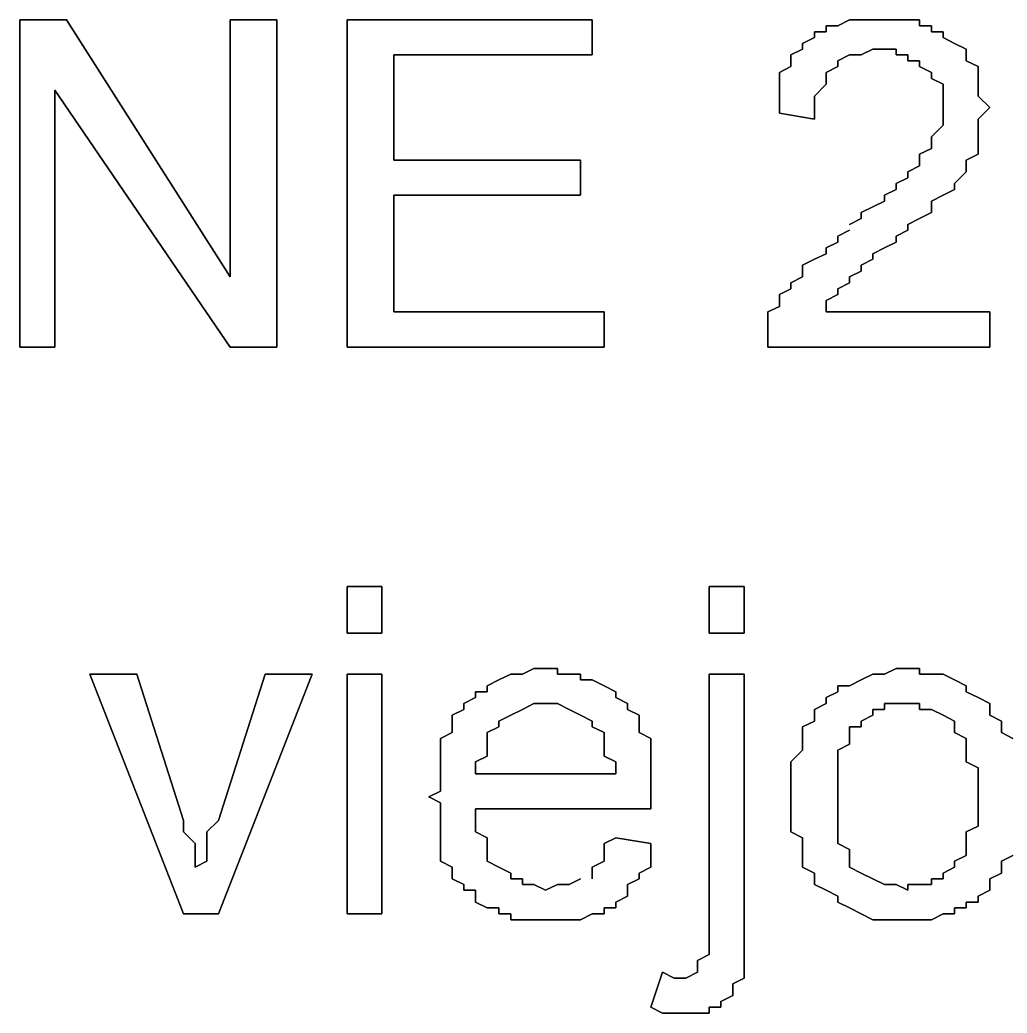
# Model space of a CAD drawing. Header units: metres. Extents: x 2.9 to 42.8, y 1.7 to 28.7.
# Drawn here: x 39.6346 to 39.9326, y 24.1441 to 24.444 of the extents above; entities that cross this region are included whole.
import ezdxf

# ---------------------------------------------------------------- set-up
doc = ezdxf.new("R2010")
doc.units = ezdxf.units.M
doc.layers.add('GRIS', color=8, linetype='Continuous')

msp = doc.modelspace()

# ---------------------------------------------------------------- linework, layer by layer
at = {"layer": 'GRIS', "lineweight": -3}
for points in [[(39.6487, 24.444), (39.6346, 24.444), (39.6487, 24.444)], [(39.6346, 24.444), (39.6346, 24.3452), (39.6346, 24.444)], [(39.6981, 24.3664), (39.6487, 24.444), (39.6981, 24.3664)], [(39.7122, 24.444), (39.6981, 24.444), (39.7122, 24.444)], [(39.6981, 24.444), (39.6981, 24.3664), (39.6981, 24.444)], [(39.7122, 24.3452), (39.7122, 24.444), (39.7122, 24.3452)], [(39.8074, 24.444), (39.7334, 24.444), (39.8074, 24.444)], [(39.7334, 24.444), (39.7334, 24.3452), (39.7334, 24.444)], [(39.8074, 24.4334), (39.8074, 24.444), (39.8074, 24.4334)], [(39.8815, 24.4422), (39.878, 24.4422), (39.8815, 24.4422)], [(39.878, 24.4422), (39.878, 24.4404), (39.878, 24.4422)], [(39.8851, 24.444), (39.8815, 24.4422), (39.8851, 24.444)], [(39.8886, 24.444), (39.8851, 24.444), (39.8886, 24.444)], [(39.8921, 24.444), (39.8886, 24.444), (39.8921, 24.444)], [(39.8956, 24.444), (39.8921, 24.444), (39.8956, 24.444)], [(39.8992, 24.444), (39.8956, 24.444), (39.8992, 24.444)], [(39.9027, 24.444), (39.8992, 24.444), (39.9027, 24.444)], [(39.9062, 24.444), (39.9027, 24.444), (39.9062, 24.444)], [(39.9062, 24.4422), (39.9062, 24.444), (39.9062, 24.4422)], [(39.9098, 24.4422), (39.9062, 24.4422), (39.9098, 24.4422)], [(39.9098, 24.4404), (39.9098, 24.4422), (39.9098, 24.4404)], [(39.878, 24.4404), (39.8745, 24.4404), (39.878, 24.4404)], [(39.8745, 24.4404), (39.8745, 24.4387), (39.8745, 24.4404)], [(39.9133, 24.4404), (39.9098, 24.4404), (39.9133, 24.4404)], [(39.9133, 24.4387), (39.9133, 24.4404), (39.9133, 24.4387)], [(39.8745, 24.4387), (39.8709, 24.4369), (39.8745, 24.4387)], [(39.8709, 24.4369), (39.8709, 24.4352), (39.8709, 24.4369)], [(39.9168, 24.4369), (39.9133, 24.4387), (39.9168, 24.4369)], [(39.9203, 24.4352), (39.9168, 24.4369), (39.9203, 24.4352)], [(39.7475, 24.4016), (39.7475, 24.4334), (39.7475, 24.4016)], [(39.7475, 24.4334), (39.8074, 24.4334), (39.7475, 24.4334)], [(39.8709, 24.4352), (39.8674, 24.4334), (39.8709, 24.4352)], [(39.8674, 24.4334), (39.8674, 24.4316), (39.8674, 24.4334)], [(39.8815, 24.4316), (39.8851, 24.4334), (39.8815, 24.4316)], [(39.8851, 24.4334), (39.8886, 24.4334), (39.8851, 24.4334)], [(39.8886, 24.4334), (39.8921, 24.4352), (39.8886, 24.4334)], [(39.8921, 24.4352), (39.8956, 24.4352), (39.8921, 24.4352)], [(39.8956, 24.4352), (39.8992, 24.4352), (39.8956, 24.4352)], [(39.8992, 24.4352), (39.8992, 24.4334), (39.8992, 24.4352)], [(39.8992, 24.4334), (39.9027, 24.4334), (39.8992, 24.4334)], [(39.9027, 24.4334), (39.9027, 24.4316), (39.9027, 24.4334)], [(39.9203, 24.4334), (39.9203, 24.4352), (39.9203, 24.4334)], [(39.9203, 24.4316), (39.9203, 24.4334), (39.9203, 24.4316)], [(39.8674, 24.4299), (39.8639, 24.4281), (39.8674, 24.4299)], [(39.8674, 24.4316), (39.8674, 24.4299), (39.8674, 24.4316)], [(39.878, 24.4281), (39.8815, 24.4299), (39.878, 24.4281)], [(39.8815, 24.4299), (39.8815, 24.4316), (39.8815, 24.4299)], [(39.9027, 24.4316), (39.9062, 24.4316), (39.9027, 24.4316)], [(39.9062, 24.4316), (39.9062, 24.4299), (39.9062, 24.4316)], [(39.9062, 24.4299), (39.9098, 24.4281), (39.9062, 24.4299)], [(39.9239, 24.4299), (39.9203, 24.4316), (39.9239, 24.4299)], [(39.9239, 24.4281), (39.9239, 24.4299), (39.9239, 24.4281)], [(39.8639, 24.4281), (39.8639, 24.4263), (39.8639, 24.4281)], [(39.878, 24.4263), (39.878, 24.4281), (39.878, 24.4263)], [(39.9098, 24.4281), (39.9098, 24.4263), (39.9098, 24.4281)], [(39.9239, 24.4246), (39.9239, 24.4281), (39.9239, 24.4246)], [(39.8639, 24.4263), (39.8639, 24.4228), (39.8639, 24.4263)], [(39.8745, 24.421), (39.878, 24.4246), (39.8745, 24.421)], [(39.878, 24.4246), (39.878, 24.4263), (39.878, 24.4246)], [(39.9098, 24.4263), (39.9133, 24.4246), (39.9098, 24.4263)], [(39.9133, 24.4246), (39.9133, 24.4228), (39.9133, 24.4246)], [(39.9239, 24.4228), (39.9239, 24.4246), (39.9239, 24.4228)], [(39.6452, 24.3452), (39.6452, 24.4228), (39.6452, 24.3452)], [(39.6452, 24.4228), (39.6981, 24.3452), (39.6452, 24.4228)], [(39.8639, 24.4228), (39.8639, 24.421), (39.8639, 24.4228)], [(39.8639, 24.421), (39.8639, 24.4193), (39.8639, 24.421)], [(39.8745, 24.4193), (39.8745, 24.421), (39.8745, 24.4193)], [(39.9133, 24.4228), (39.9133, 24.4193), (39.9133, 24.4228)], [(39.9239, 24.421), (39.9239, 24.4228), (39.9239, 24.421)], [(39.9274, 24.4175), (39.9239, 24.421), (39.9274, 24.4175)], [(39.8639, 24.4193), (39.8639, 24.4158), (39.8639, 24.4193)], [(39.8745, 24.4175), (39.8745, 24.4193), (39.8745, 24.4175)], [(39.9133, 24.4193), (39.9133, 24.4175), (39.9133, 24.4193)], [(39.8639, 24.4158), (39.8745, 24.414), (39.8639, 24.4158)], [(39.8745, 24.414), (39.8745, 24.4175), (39.8745, 24.414)], [(39.9133, 24.4175), (39.9133, 24.4158), (39.9133, 24.4175)], [(39.9133, 24.4158), (39.9133, 24.414), (39.9133, 24.4158)], [(39.9239, 24.414), (39.9274, 24.4175), (39.9239, 24.414)], [(39.9133, 24.4122), (39.9098, 24.4087), (39.9133, 24.4122)], [(39.9133, 24.414), (39.9133, 24.4122), (39.9133, 24.414)], [(39.9239, 24.4122), (39.9239, 24.414), (39.9239, 24.4122)], [(39.9239, 24.4105), (39.9239, 24.4122), (39.9239, 24.4105)], [(39.9239, 24.4069), (39.9239, 24.4105), (39.9239, 24.4069)], [(39.9098, 24.4087), (39.9098, 24.4069), (39.9098, 24.4087)], [(39.9098, 24.4069), (39.9098, 24.4052), (39.9098, 24.4069)], [(39.9239, 24.4052), (39.9239, 24.4069), (39.9239, 24.4052)], [(39.9098, 24.4052), (39.9062, 24.4034), (39.9098, 24.4052)], [(39.9062, 24.4034), (39.9062, 24.4016), (39.9062, 24.4034)], [(39.9203, 24.4016), (39.9239, 24.4034), (39.9203, 24.4016)], [(39.9239, 24.4034), (39.9239, 24.4052), (39.9239, 24.4034)], [(39.8039, 24.4016), (39.7475, 24.4016), (39.8039, 24.4016)], [(39.8039, 24.3911), (39.8039, 24.4016), (39.8039, 24.3911)], [(39.9062, 24.3999), (39.9027, 24.3981), (39.9062, 24.3999)], [(39.9062, 24.4016), (39.9062, 24.3999), (39.9062, 24.4016)], [(39.9203, 24.3999), (39.9203, 24.4016), (39.9203, 24.3999)], [(39.9203, 24.3981), (39.9203, 24.3999), (39.9203, 24.3981)], [(39.9027, 24.3981), (39.9027, 24.3963), (39.9027, 24.3981)], [(39.9168, 24.3946), (39.9203, 24.3981), (39.9168, 24.3946)], [(39.9027, 24.3963), (39.8992, 24.3946), (39.9027, 24.3963)], [(39.8992, 24.3946), (39.8992, 24.3928), (39.8992, 24.3946)], [(39.9168, 24.3928), (39.9168, 24.3946), (39.9168, 24.3928)], [(39.7475, 24.3558), (39.7475, 24.3911), (39.7475, 24.3558)], [(39.7475, 24.3911), (39.8039, 24.3911), (39.7475, 24.3911)], [(39.8992, 24.3928), (39.8956, 24.3911), (39.8992, 24.3928)], [(39.8956, 24.3911), (39.8956, 24.3893), (39.8956, 24.3911)], [(39.9098, 24.3893), (39.9133, 24.3911), (39.9098, 24.3893)], [(39.9133, 24.3911), (39.9168, 24.3928), (39.9133, 24.3911)], [(39.8956, 24.3893), (39.8921, 24.3875), (39.8956, 24.3893)], [(39.9098, 24.3875), (39.9098, 24.3893), (39.9098, 24.3875)], [(39.8921, 24.3875), (39.8886, 24.3858), (39.8921, 24.3875)], [(39.8886, 24.3858), (39.8886, 24.384), (39.8886, 24.3858)], [(39.9062, 24.384), (39.9098, 24.3858), (39.9062, 24.384)], [(39.9098, 24.3858), (39.9098, 24.3875), (39.9098, 24.3858)], [(39.8886, 24.384), (39.8851, 24.3822), (39.8886, 24.384)], [(39.9027, 24.3822), (39.9062, 24.384), (39.9027, 24.3822)], [(39.9027, 24.3805), (39.9027, 24.3822), (39.9027, 24.3805)], [(39.8851, 24.3805), (39.8815, 24.3787), (39.8851, 24.3805)], [(39.8992, 24.3787), (39.9027, 24.3805), (39.8992, 24.3787)], [(39.8815, 24.3769), (39.878, 24.3752), (39.8815, 24.3769)], [(39.8815, 24.3787), (39.8815, 24.3769), (39.8815, 24.3787)], [(39.8956, 24.3752), (39.8992, 24.3769), (39.8956, 24.3752)], [(39.8992, 24.3769), (39.8992, 24.3787), (39.8992, 24.3769)], [(39.878, 24.3734), (39.8745, 24.3717), (39.878, 24.3734)], [(39.878, 24.3752), (39.878, 24.3734), (39.878, 24.3752)], [(39.8921, 24.3734), (39.8956, 24.3752), (39.8921, 24.3734)], [(39.8921, 24.3717), (39.8921, 24.3734), (39.8921, 24.3717)], [(39.8745, 24.3717), (39.8709, 24.3699), (39.8745, 24.3717)], [(39.8709, 24.3699), (39.8709, 24.3681), (39.8709, 24.3699)], [(39.8886, 24.3699), (39.8921, 24.3717), (39.8886, 24.3699)], [(39.8886, 24.3681), (39.8886, 24.3699), (39.8886, 24.3681)], [(39.8709, 24.3681), (39.8709, 24.3664), (39.8709, 24.3681)], [(39.8851, 24.3664), (39.8886, 24.3681), (39.8851, 24.3664)], [(39.8709, 24.3664), (39.8674, 24.3646), (39.8709, 24.3664)], [(39.8674, 24.3646), (39.8674, 24.3628), (39.8674, 24.3646)], [(39.8815, 24.3628), (39.8851, 24.3646), (39.8815, 24.3628)], [(39.8851, 24.3646), (39.8851, 24.3664), (39.8851, 24.3646)], [(39.8674, 24.3628), (39.8639, 24.3611), (39.8674, 24.3628)], [(39.8639, 24.3611), (39.8639, 24.3593), (39.8639, 24.3611)], [(39.878, 24.3593), (39.8815, 24.3611), (39.878, 24.3593)], [(39.8815, 24.3611), (39.8815, 24.3628), (39.8815, 24.3611)], [(39.8639, 24.3593), (39.8639, 24.3575), (39.8639, 24.3593)], [(39.878, 24.3575), (39.878, 24.3593), (39.878, 24.3575)], [(39.811, 24.3558), (39.7475, 24.3558), (39.811, 24.3558)], [(39.811, 24.3452), (39.811, 24.3558), (39.811, 24.3452)], [(39.8639, 24.3575), (39.8604, 24.3558), (39.8639, 24.3575)], [(39.8604, 24.3558), (39.8604, 24.3522), (39.8604, 24.3558)], [(39.878, 24.3558), (39.878, 24.3575), (39.878, 24.3558)], [(39.9274, 24.3558), (39.878, 24.3558), (39.9274, 24.3558)], [(39.9274, 24.3452), (39.9274, 24.3558), (39.9274, 24.3452)], [(39.8604, 24.3522), (39.8604, 24.3487), (39.8604, 24.3522)], [(39.8604, 24.3487), (39.8604, 24.347), (39.8604, 24.3487)], [(39.8604, 24.347), (39.8604, 24.3452), (39.8604, 24.347)], [(39.6346, 24.3452), (39.6452, 24.3452), (39.6346, 24.3452)], [(39.6981, 24.3452), (39.7122, 24.3452), (39.6981, 24.3452)], [(39.7334, 24.3452), (39.811, 24.3452), (39.7334, 24.3452)], [(39.8604, 24.3452), (39.9274, 24.3452), (39.8604, 24.3452)], [(39.7439, 24.2729), (39.7334, 24.2729), (39.7439, 24.2729)], [(39.7334, 24.2729), (39.7334, 24.2588), (39.7334, 24.2729)], [(39.7439, 24.2588), (39.7439, 24.2729), (39.7439, 24.2588)], [(39.8533, 24.2729), (39.8427, 24.2729), (39.8533, 24.2729)], [(39.8427, 24.2729), (39.8427, 24.2588), (39.8427, 24.2729)], [(39.8533, 24.2588), (39.8533, 24.2729), (39.8533, 24.2588)], [(39.7334, 24.2588), (39.7439, 24.2588), (39.7334, 24.2588)], [(39.8427, 24.2588), (39.8533, 24.2588), (39.8427, 24.2588)], [(39.7898, 24.2482), (39.7863, 24.2464), (39.7898, 24.2482)], [(39.7933, 24.2482), (39.7898, 24.2482), (39.7933, 24.2482)], [(39.7969, 24.2482), (39.7933, 24.2482), (39.7969, 24.2482)], [(39.7969, 24.2464), (39.7969, 24.2482), (39.7969, 24.2464)], [(39.8992, 24.2482), (39.8956, 24.2464), (39.8992, 24.2482)], [(39.9027, 24.2482), (39.8992, 24.2482), (39.9027, 24.2482)], [(39.9062, 24.2482), (39.9027, 24.2482), (39.9062, 24.2482)], [(39.9062, 24.2464), (39.9062, 24.2482), (39.9062, 24.2464)], [(39.6699, 24.2464), (39.6557, 24.2464), (39.6699, 24.2464)], [(39.6557, 24.2464), (39.684, 24.1741), (39.6557, 24.2464)], [(39.684, 24.2023), (39.6699, 24.2464), (39.684, 24.2023)], [(39.6946, 24.1741), (39.7228, 24.2464), (39.6946, 24.1741)], [(39.7087, 24.2464), (39.6946, 24.2023), (39.7087, 24.2464)], [(39.7228, 24.2464), (39.7087, 24.2464), (39.7228, 24.2464)], [(39.7439, 24.2464), (39.7334, 24.2464), (39.7439, 24.2464)], [(39.7334, 24.2464), (39.7334, 24.1741), (39.7334, 24.2464)], [(39.7439, 24.1741), (39.7439, 24.2464), (39.7439, 24.1741)], [(39.7792, 24.2447), (39.7757, 24.2429), (39.7792, 24.2447)], [(39.7828, 24.2464), (39.7792, 24.2447), (39.7828, 24.2464)], [(39.7863, 24.2464), (39.7828, 24.2464), (39.7863, 24.2464)], [(39.8004, 24.2464), (39.7969, 24.2464), (39.8004, 24.2464)], [(39.8039, 24.2464), (39.8004, 24.2464), (39.8039, 24.2464)], [(39.8039, 24.2447), (39.8039, 24.2464), (39.8039, 24.2447)], [(39.8074, 24.2447), (39.8039, 24.2447), (39.8074, 24.2447)], [(39.811, 24.2429), (39.8074, 24.2447), (39.811, 24.2429)], [(39.8533, 24.2464), (39.8427, 24.2464), (39.8533, 24.2464)], [(39.8427, 24.2464), (39.8427, 24.1706), (39.8427, 24.2464)], [(39.8533, 24.1688), (39.8533, 24.2464), (39.8533, 24.1688)], [(39.8886, 24.2447), (39.8851, 24.2429), (39.8886, 24.2447)], [(39.8921, 24.2464), (39.8886, 24.2447), (39.8921, 24.2464)], [(39.8956, 24.2464), (39.8921, 24.2464), (39.8956, 24.2464)], [(39.9098, 24.2464), (39.9062, 24.2464), (39.9098, 24.2464)], [(39.9133, 24.2464), (39.9098, 24.2464), (39.9133, 24.2464)], [(39.9168, 24.2447), (39.9133, 24.2464), (39.9168, 24.2447)], [(39.9203, 24.2429), (39.9168, 24.2447), (39.9203, 24.2429)], [(39.7757, 24.2411), (39.7722, 24.2411), (39.7757, 24.2411)], [(39.7722, 24.2411), (39.7722, 24.2394), (39.7722, 24.2411)], [(39.7757, 24.2429), (39.7757, 24.2411), (39.7757, 24.2429)], [(39.8145, 24.2411), (39.811, 24.2429), (39.8145, 24.2411)], [(39.8145, 24.2394), (39.8145, 24.2411), (39.8145, 24.2394)], [(39.8815, 24.2411), (39.878, 24.2394), (39.8815, 24.2411)], [(39.8851, 24.2429), (39.8815, 24.2429), (39.8851, 24.2429)], [(39.8815, 24.2429), (39.8815, 24.2411), (39.8815, 24.2429)], [(39.9203, 24.2411), (39.9203, 24.2429), (39.9203, 24.2411)], [(39.9239, 24.2394), (39.9203, 24.2411), (39.9239, 24.2394)], [(39.7722, 24.2394), (39.7686, 24.2376), (39.7722, 24.2394)], [(39.818, 24.2376), (39.8145, 24.2394), (39.818, 24.2376)], [(39.878, 24.2394), (39.878, 24.2376), (39.878, 24.2394)], [(39.9274, 24.2376), (39.9239, 24.2394), (39.9274, 24.2376)], [(39.7686, 24.2358), (39.7651, 24.2341), (39.7686, 24.2358)], [(39.7686, 24.2376), (39.7686, 24.2358), (39.7686, 24.2376)], [(39.7828, 24.2341), (39.7863, 24.2358), (39.7828, 24.2341)], [(39.7863, 24.2358), (39.7898, 24.2376), (39.7863, 24.2358)], [(39.7898, 24.2376), (39.7933, 24.2376), (39.7898, 24.2376)], [(39.7933, 24.2376), (39.7969, 24.2376), (39.7933, 24.2376)], [(39.7969, 24.2376), (39.8004, 24.2358), (39.7969, 24.2376)], [(39.8004, 24.2358), (39.8039, 24.2341), (39.8004, 24.2358)], [(39.818, 24.2358), (39.818, 24.2376), (39.818, 24.2358)], [(39.8216, 24.2341), (39.818, 24.2358), (39.8216, 24.2341)], [(39.878, 24.2376), (39.8745, 24.2358), (39.878, 24.2376)], [(39.8745, 24.2358), (39.8745, 24.2341), (39.8745, 24.2358)], [(39.8921, 24.2341), (39.8921, 24.2358), (39.8921, 24.2341)], [(39.8921, 24.2358), (39.8956, 24.2358), (39.8921, 24.2358)], [(39.8956, 24.2358), (39.8956, 24.2376), (39.8956, 24.2358)], [(39.8956, 24.2376), (39.8992, 24.2376), (39.8956, 24.2376)], [(39.8992, 24.2376), (39.9027, 24.2376), (39.8992, 24.2376)], [(39.9027, 24.2376), (39.9062, 24.2376), (39.9027, 24.2376)], [(39.9062, 24.2376), (39.9062, 24.2358), (39.9062, 24.2376)], [(39.9062, 24.2358), (39.9098, 24.2358), (39.9062, 24.2358)], [(39.9098, 24.2358), (39.9133, 24.2341), (39.9098, 24.2358)], [(39.9274, 24.2358), (39.9274, 24.2376), (39.9274, 24.2358)], [(39.9274, 24.2341), (39.9274, 24.2358), (39.9274, 24.2341)], [(39.7651, 24.2341), (39.7651, 24.2323), (39.7651, 24.2341)], [(39.7651, 24.2323), (39.7651, 24.2305), (39.7651, 24.2323)], [(39.7792, 24.2323), (39.7828, 24.2341), (39.7792, 24.2323)], [(39.7792, 24.2305), (39.7792, 24.2323), (39.7792, 24.2305)], [(39.8039, 24.2341), (39.8074, 24.2323), (39.8039, 24.2341)], [(39.8074, 24.2323), (39.8074, 24.2305), (39.8074, 24.2323)], [(39.8216, 24.2323), (39.8216, 24.2341), (39.8216, 24.2323)], [(39.8216, 24.2305), (39.8216, 24.2323), (39.8216, 24.2305)], [(39.8745, 24.2323), (39.8709, 24.2305), (39.8745, 24.2323)], [(39.8745, 24.2341), (39.8745, 24.2323), (39.8745, 24.2341)], [(39.8886, 24.2323), (39.8921, 24.2341), (39.8886, 24.2323)], [(39.8886, 24.2305), (39.8886, 24.2323), (39.8886, 24.2305)], [(39.9133, 24.2341), (39.9168, 24.2323), (39.9133, 24.2341)], [(39.9168, 24.2323), (39.9168, 24.2305), (39.9168, 24.2323)], [(39.9309, 24.2323), (39.9274, 24.2341), (39.9309, 24.2323)], [(39.9309, 24.2305), (39.9309, 24.2323), (39.9309, 24.2305)], [(39.7651, 24.2305), (39.7651, 24.2288), (39.7651, 24.2305)], [(39.7757, 24.2288), (39.7792, 24.2305), (39.7757, 24.2288)], [(39.8074, 24.2305), (39.811, 24.2288), (39.8074, 24.2305)], [(39.8216, 24.2288), (39.8216, 24.2305), (39.8216, 24.2288)], [(39.8709, 24.2305), (39.8709, 24.2288), (39.8709, 24.2305)], [(39.8851, 24.2288), (39.8851, 24.2305), (39.8851, 24.2288)], [(39.8851, 24.2305), (39.8886, 24.2305), (39.8851, 24.2305)], [(39.9168, 24.2305), (39.9168, 24.2288), (39.9168, 24.2305)], [(39.9309, 24.2288), (39.9309, 24.2305), (39.9309, 24.2288)], [(39.7651, 24.2288), (39.7616, 24.227), (39.7651, 24.2288)], [(39.7616, 24.227), (39.7616, 24.2235), (39.7616, 24.227)], [(39.7757, 24.227), (39.7757, 24.2288), (39.7757, 24.227)], [(39.7757, 24.2235), (39.7757, 24.227), (39.7757, 24.2235)], [(39.811, 24.2288), (39.811, 24.227), (39.811, 24.2288)], [(39.811, 24.227), (39.811, 24.2253), (39.811, 24.227)], [(39.8251, 24.227), (39.8216, 24.2288), (39.8251, 24.227)], [(39.8251, 24.2235), (39.8251, 24.227), (39.8251, 24.2235)], [(39.8709, 24.2288), (39.8709, 24.227), (39.8709, 24.2288)], [(39.8709, 24.227), (39.8709, 24.2253), (39.8709, 24.227)], [(39.8851, 24.227), (39.8851, 24.2288), (39.8851, 24.227)], [(39.8851, 24.2253), (39.8851, 24.227), (39.8851, 24.2253)], [(39.9168, 24.2288), (39.9203, 24.227), (39.9168, 24.2288)], [(39.9203, 24.227), (39.9203, 24.2253), (39.9203, 24.227)], [(39.9344, 24.227), (39.9309, 24.2288), (39.9344, 24.227)], [(39.7616, 24.2235), (39.7616, 24.2217), (39.7616, 24.2235)], [(39.7757, 24.2217), (39.7757, 24.2235), (39.7757, 24.2217)], [(39.811, 24.2253), (39.811, 24.2217), (39.811, 24.2253)], [(39.8251, 24.2217), (39.8251, 24.2235), (39.8251, 24.2217)], [(39.8709, 24.2235), (39.8674, 24.22), (39.8709, 24.2235)], [(39.8709, 24.2253), (39.8709, 24.2235), (39.8709, 24.2253)], [(39.8815, 24.2235), (39.8851, 24.2253), (39.8815, 24.2235)], [(39.8815, 24.2217), (39.8815, 24.2235), (39.8815, 24.2217)], [(39.9203, 24.2253), (39.9203, 24.2235), (39.9203, 24.2253)], [(39.9203, 24.2235), (39.9203, 24.22), (39.9203, 24.2235)], [(39.7616, 24.2217), (39.7616, 24.22), (39.7616, 24.2217)], [(39.7616, 24.22), (39.7616, 24.2164), (39.7616, 24.22)], [(39.7722, 24.22), (39.7757, 24.2217), (39.7722, 24.22)], [(39.7722, 24.2164), (39.7722, 24.22), (39.7722, 24.2164)], [(39.811, 24.2217), (39.8145, 24.22), (39.811, 24.2217)], [(39.8145, 24.22), (39.8145, 24.2164), (39.8145, 24.22)], [(39.8251, 24.22), (39.8251, 24.2217), (39.8251, 24.22)], [(39.8251, 24.2164), (39.8251, 24.22), (39.8251, 24.2164)], [(39.8674, 24.22), (39.8674, 24.2182), (39.8674, 24.22)], [(39.8815, 24.2182), (39.8815, 24.2217), (39.8815, 24.2182)], [(39.9203, 24.22), (39.9239, 24.2182), (39.9203, 24.22)], [(39.8674, 24.2182), (39.8674, 24.2147), (39.8674, 24.2182)], [(39.8815, 24.2164), (39.8815, 24.2182), (39.8815, 24.2164)], [(39.9239, 24.2182), (39.9239, 24.2164), (39.9239, 24.2182)], [(39.7616, 24.2164), (39.7616, 24.2147), (39.7616, 24.2164)], [(39.7616, 24.2147), (39.7616, 24.2111), (39.7616, 24.2147)], [(39.8145, 24.2164), (39.7722, 24.2164), (39.8145, 24.2164)], [(39.8251, 24.2147), (39.8251, 24.2164), (39.8251, 24.2147)], [(39.8251, 24.2111), (39.8251, 24.2147), (39.8251, 24.2111)], [(39.8674, 24.2147), (39.8674, 24.2129), (39.8674, 24.2147)], [(39.8815, 24.2129), (39.8815, 24.2164), (39.8815, 24.2129)], [(39.9239, 24.2164), (39.9239, 24.2129), (39.9239, 24.2164)], [(39.7616, 24.2111), (39.7581, 24.2094), (39.7616, 24.2111)], [(39.8251, 24.2094), (39.8251, 24.2111), (39.8251, 24.2094)], [(39.8674, 24.2129), (39.8674, 24.2094), (39.8674, 24.2129)], [(39.8815, 24.2111), (39.8815, 24.2129), (39.8815, 24.2111)], [(39.8815, 24.2094), (39.8815, 24.2111), (39.8815, 24.2094)], [(39.9239, 24.2129), (39.9239, 24.2094), (39.9239, 24.2129)], [(39.7581, 24.2094), (39.7616, 24.2076), (39.7581, 24.2094)], [(39.8251, 24.2076), (39.8251, 24.2094), (39.8251, 24.2076)], [(39.8674, 24.2094), (39.8674, 24.2076), (39.8674, 24.2094)], [(39.8815, 24.2076), (39.8815, 24.2094), (39.8815, 24.2076)], [(39.9239, 24.2094), (39.9239, 24.2058), (39.9239, 24.2094)], [(39.7616, 24.2076), (39.7616, 24.2041), (39.7616, 24.2076)], [(39.7722, 24.2041), (39.7722, 24.2058), (39.7722, 24.2041)], [(39.7722, 24.2058), (39.8251, 24.2058), (39.7722, 24.2058)], [(39.8251, 24.2058), (39.8251, 24.2076), (39.8251, 24.2058)], [(39.8674, 24.2076), (39.8674, 24.2041), (39.8674, 24.2076)], [(39.8815, 24.2041), (39.8815, 24.2076), (39.8815, 24.2041)], [(39.9239, 24.2058), (39.9239, 24.2023), (39.9239, 24.2058)], [(39.684, 24.2006), (39.684, 24.2023), (39.684, 24.2006)], [(39.6946, 24.2023), (39.691, 24.1988), (39.6946, 24.2023)], [(39.7616, 24.2041), (39.7616, 24.2023), (39.7616, 24.2041)], [(39.7616, 24.2023), (39.7616, 24.2006), (39.7616, 24.2023)], [(39.7722, 24.2006), (39.7722, 24.2041), (39.7722, 24.2006)], [(39.8674, 24.2041), (39.8674, 24.2023), (39.8674, 24.2041)], [(39.8674, 24.2023), (39.8674, 24.1988), (39.8674, 24.2023)], [(39.8815, 24.2023), (39.8815, 24.2041), (39.8815, 24.2023)], [(39.8815, 24.1988), (39.8815, 24.2023), (39.8815, 24.1988)], [(39.9239, 24.2023), (39.9239, 24.2006), (39.9239, 24.2023)], [(39.684, 24.1988), (39.684, 24.2006), (39.684, 24.1988)], [(39.7616, 24.2006), (39.7616, 24.197), (39.7616, 24.2006)], [(39.7722, 24.1988), (39.7722, 24.2006), (39.7722, 24.1988)], [(39.9239, 24.2006), (39.9203, 24.1988), (39.9239, 24.2006)], [(39.6875, 24.1953), (39.684, 24.1988), (39.6875, 24.1953)], [(39.691, 24.1988), (39.691, 24.197), (39.691, 24.1988)], [(39.691, 24.197), (39.691, 24.1935), (39.691, 24.197)], [(39.7616, 24.197), (39.7616, 24.1953), (39.7616, 24.197)], [(39.7757, 24.197), (39.7722, 24.1988), (39.7757, 24.197)], [(39.7757, 24.1935), (39.7757, 24.197), (39.7757, 24.1935)], [(39.8145, 24.197), (39.811, 24.1953), (39.8145, 24.197)], [(39.8251, 24.1953), (39.8145, 24.197), (39.8251, 24.1953)], [(39.8674, 24.1988), (39.8709, 24.197), (39.8674, 24.1988)], [(39.8709, 24.197), (39.8709, 24.1953), (39.8709, 24.197)], [(39.8815, 24.197), (39.8815, 24.1988), (39.8815, 24.197)], [(39.8815, 24.1953), (39.8815, 24.197), (39.8815, 24.1953)], [(39.9203, 24.1988), (39.9203, 24.1953), (39.9203, 24.1988)], [(39.6875, 24.1935), (39.6875, 24.1953), (39.6875, 24.1935)], [(39.6875, 24.1917), (39.6875, 24.1935), (39.6875, 24.1917)], [(39.691, 24.1935), (39.691, 24.1917), (39.691, 24.1935)], [(39.7616, 24.1953), (39.7616, 24.1935), (39.7616, 24.1953)], [(39.7616, 24.1935), (39.7616, 24.19), (39.7616, 24.1935)], [(39.7757, 24.1917), (39.7757, 24.1935), (39.7757, 24.1917)], [(39.811, 24.1953), (39.811, 24.1917), (39.811, 24.1953)], [(39.8251, 24.1935), (39.8251, 24.1953), (39.8251, 24.1935)], [(39.8251, 24.19), (39.8251, 24.1935), (39.8251, 24.19)], [(39.8709, 24.1953), (39.8709, 24.1917), (39.8709, 24.1953)], [(39.8851, 24.1935), (39.8815, 24.1953), (39.8851, 24.1935)], [(39.8851, 24.1917), (39.8851, 24.1935), (39.8851, 24.1917)], [(39.9203, 24.1953), (39.9203, 24.1935), (39.9203, 24.1953)], [(39.9203, 24.1935), (39.9203, 24.1917), (39.9203, 24.1935)], [(39.6875, 24.1882), (39.6875, 24.1917), (39.6875, 24.1882)], [(39.691, 24.19), (39.6875, 24.1882), (39.691, 24.19)], [(39.691, 24.1917), (39.691, 24.19), (39.691, 24.1917)], [(39.7616, 24.19), (39.7651, 24.1882), (39.7616, 24.19)], [(39.7757, 24.19), (39.7757, 24.1917), (39.7757, 24.19)], [(39.7792, 24.1882), (39.7757, 24.19), (39.7792, 24.1882)], [(39.811, 24.19), (39.8074, 24.1882), (39.811, 24.19)], [(39.811, 24.1917), (39.811, 24.19), (39.811, 24.1917)], [(39.8251, 24.1882), (39.8251, 24.19), (39.8251, 24.1882)], [(39.8709, 24.1917), (39.8709, 24.19), (39.8709, 24.1917)], [(39.8709, 24.19), (39.8709, 24.1882), (39.8709, 24.19)], [(39.8851, 24.19), (39.8851, 24.1917), (39.8851, 24.19)], [(39.8851, 24.1882), (39.8851, 24.19), (39.8851, 24.1882)], [(39.9203, 24.1917), (39.9168, 24.19), (39.9203, 24.1917)], [(39.9168, 24.19), (39.9168, 24.1882), (39.9168, 24.19)], [(39.9309, 24.19), (39.9344, 24.1917), (39.9309, 24.19)], [(39.9309, 24.1882), (39.9309, 24.19), (39.9309, 24.1882)], [(39.7651, 24.1882), (39.7651, 24.1864), (39.7651, 24.1882)], [(39.7828, 24.1864), (39.7792, 24.1882), (39.7828, 24.1864)], [(39.8074, 24.1882), (39.8074, 24.1864), (39.8074, 24.1882)], [(39.8216, 24.1864), (39.8251, 24.1882), (39.8216, 24.1864)], [(39.8709, 24.1882), (39.8745, 24.1864), (39.8709, 24.1882)], [(39.8886, 24.1864), (39.8851, 24.1882), (39.8886, 24.1864)], [(39.9168, 24.1882), (39.9133, 24.1864), (39.9168, 24.1882)], [(39.9309, 24.1864), (39.9309, 24.1882), (39.9309, 24.1864)], [(39.7651, 24.1864), (39.7651, 24.1847), (39.7651, 24.1864)], [(39.7651, 24.1847), (39.7686, 24.1829), (39.7651, 24.1847)], [(39.7828, 24.1847), (39.7828, 24.1864), (39.7828, 24.1847)], [(39.7863, 24.1847), (39.7828, 24.1847), (39.7863, 24.1847)], [(39.7863, 24.1829), (39.7863, 24.1847), (39.7863, 24.1829)], [(39.8039, 24.1847), (39.8004, 24.1829), (39.8039, 24.1847)], [(39.8074, 24.1864), (39.8074, 24.1847), (39.8074, 24.1864)], [(39.818, 24.1829), (39.8216, 24.1847), (39.818, 24.1829)], [(39.8216, 24.1847), (39.8216, 24.1864), (39.8216, 24.1847)], [(39.8745, 24.1864), (39.8745, 24.1847), (39.8745, 24.1864)], [(39.8745, 24.1847), (39.8745, 24.1829), (39.8745, 24.1847)], [(39.8921, 24.1847), (39.8886, 24.1864), (39.8921, 24.1847)], [(39.8956, 24.1829), (39.8921, 24.1847), (39.8956, 24.1829)], [(39.9133, 24.1847), (39.9098, 24.1847), (39.9133, 24.1847)], [(39.9098, 24.1847), (39.9098, 24.1829), (39.9098, 24.1847)], [(39.9133, 24.1864), (39.9133, 24.1847), (39.9133, 24.1864)], [(39.9274, 24.1847), (39.9309, 24.1864), (39.9274, 24.1847)], [(39.9274, 24.1829), (39.9274, 24.1847), (39.9274, 24.1829)], [(39.7686, 24.1829), (39.7686, 24.1812), (39.7686, 24.1829)], [(39.7686, 24.1812), (39.7722, 24.1812), (39.7686, 24.1812)], [(39.7722, 24.1812), (39.7722, 24.1794), (39.7722, 24.1812)], [(39.7898, 24.1829), (39.7863, 24.1829), (39.7898, 24.1829)], [(39.7933, 24.1812), (39.7898, 24.1829), (39.7933, 24.1812)], [(39.7969, 24.1829), (39.7933, 24.1812), (39.7969, 24.1829)], [(39.8004, 24.1829), (39.7969, 24.1829), (39.8004, 24.1829)], [(39.818, 24.1812), (39.818, 24.1829), (39.818, 24.1812)], [(39.818, 24.1794), (39.818, 24.1812), (39.818, 24.1794)], [(39.8745, 24.1829), (39.878, 24.1812), (39.8745, 24.1829)], [(39.878, 24.1812), (39.8815, 24.1794), (39.878, 24.1812)], [(39.8992, 24.1829), (39.8956, 24.1829), (39.8992, 24.1829)], [(39.9027, 24.1812), (39.8992, 24.1829), (39.9027, 24.1812)], [(39.9062, 24.1829), (39.9027, 24.1829), (39.9062, 24.1829)], [(39.9027, 24.1829), (39.9027, 24.1812), (39.9027, 24.1829)], [(39.9098, 24.1829), (39.9062, 24.1829), (39.9098, 24.1829)], [(39.9239, 24.1794), (39.9274, 24.1812), (39.9239, 24.1794)], [(39.9274, 24.1812), (39.9274, 24.1829), (39.9274, 24.1812)], [(39.7722, 24.1794), (39.7722, 24.1776), (39.7722, 24.1794)], [(39.8145, 24.1776), (39.818, 24.1794), (39.8145, 24.1776)], [(39.8815, 24.1794), (39.8815, 24.1776), (39.8815, 24.1794)], [(39.9239, 24.1776), (39.9239, 24.1794), (39.9239, 24.1776)], [(39.7722, 24.1776), (39.7757, 24.1759), (39.7722, 24.1776)], [(39.7757, 24.1759), (39.7792, 24.1759), (39.7757, 24.1759)], [(39.7792, 24.1759), (39.7792, 24.1741), (39.7792, 24.1759)], [(39.811, 24.1741), (39.811, 24.1759), (39.811, 24.1741)], [(39.811, 24.1759), (39.8145, 24.1759), (39.811, 24.1759)], [(39.8145, 24.1759), (39.8145, 24.1776), (39.8145, 24.1759)], [(39.8815, 24.1776), (39.8851, 24.1759), (39.8815, 24.1776)], [(39.8851, 24.1759), (39.8886, 24.1741), (39.8851, 24.1759)], [(39.9168, 24.1741), (39.9168, 24.1759), (39.9168, 24.1741)], [(39.9168, 24.1759), (39.9203, 24.1759), (39.9168, 24.1759)], [(39.9203, 24.1759), (39.9203, 24.1776), (39.9203, 24.1759)], [(39.9203, 24.1776), (39.9239, 24.1776), (39.9203, 24.1776)], [(39.684, 24.1741), (39.6946, 24.1741), (39.684, 24.1741)], [(39.7334, 24.1741), (39.7439, 24.1741), (39.7334, 24.1741)], [(39.7792, 24.1741), (39.7828, 24.1741), (39.7792, 24.1741)], [(39.7828, 24.1741), (39.7828, 24.1723), (39.7828, 24.1741)], [(39.7828, 24.1723), (39.7863, 24.1723), (39.7828, 24.1723)], [(39.7863, 24.1723), (39.7898, 24.1723), (39.7863, 24.1723)], [(39.7898, 24.1723), (39.7933, 24.1723), (39.7898, 24.1723)], [(39.7933, 24.1723), (39.7969, 24.1723), (39.7933, 24.1723)], [(39.7969, 24.1723), (39.8004, 24.1723), (39.7969, 24.1723)], [(39.8004, 24.1723), (39.8039, 24.1723), (39.8004, 24.1723)], [(39.8039, 24.1723), (39.8074, 24.1741), (39.8039, 24.1723)], [(39.8074, 24.1741), (39.811, 24.1741), (39.8074, 24.1741)], [(39.8886, 24.1741), (39.8921, 24.1723), (39.8886, 24.1741)], [(39.8921, 24.1723), (39.8956, 24.1723), (39.8921, 24.1723)], [(39.8956, 24.1723), (39.8992, 24.1723), (39.8956, 24.1723)], [(39.8992, 24.1723), (39.9027, 24.1723), (39.8992, 24.1723)], [(39.9027, 24.1723), (39.9062, 24.1723), (39.9027, 24.1723)], [(39.9062, 24.1723), (39.9098, 24.1723), (39.9062, 24.1723)], [(39.9098, 24.1723), (39.9133, 24.1741), (39.9098, 24.1723)], [(39.9133, 24.1741), (39.9168, 24.1741), (39.9133, 24.1741)], [(39.8427, 24.1706), (39.8427, 24.1688), (39.8427, 24.1706)], [(39.8427, 24.1688), (39.8427, 24.1653), (39.8427, 24.1688)], [(39.8533, 24.167), (39.8533, 24.1688), (39.8533, 24.167)], [(39.8533, 24.1635), (39.8533, 24.167), (39.8533, 24.1635)], [(39.8427, 24.1653), (39.8427, 24.1618), (39.8427, 24.1653)], [(39.8533, 24.16), (39.8533, 24.1635), (39.8533, 24.16)], [(39.8427, 24.1618), (39.8392, 24.16), (39.8427, 24.1618)], [(39.8392, 24.16), (39.8392, 24.1582), (39.8392, 24.16)], [(39.8533, 24.1582), (39.8533, 24.16), (39.8533, 24.1582)], [(39.8392, 24.1582), (39.8392, 24.1565), (39.8392, 24.1582)], [(39.8533, 24.1565), (39.8533, 24.1582), (39.8533, 24.1565)], [(39.8286, 24.1565), (39.8251, 24.1459), (39.8286, 24.1565)], [(39.8321, 24.1547), (39.8286, 24.1565), (39.8321, 24.1547)], [(39.8357, 24.1547), (39.8321, 24.1547), (39.8357, 24.1547)], [(39.8392, 24.1565), (39.8357, 24.1547), (39.8392, 24.1565)], [(39.8498, 24.1529), (39.8533, 24.1547), (39.8498, 24.1529)], [(39.8533, 24.1547), (39.8533, 24.1565), (39.8533, 24.1547)], [(39.8498, 24.1512), (39.8498, 24.1529), (39.8498, 24.1512)], [(39.8498, 24.1494), (39.8498, 24.1512), (39.8498, 24.1494)], [(39.8462, 24.1476), (39.8498, 24.1494), (39.8462, 24.1476)], [(39.8251, 24.1459), (39.8286, 24.1441), (39.8251, 24.1459)], [(39.8427, 24.1441), (39.8427, 24.1459), (39.8427, 24.1441)], [(39.8427, 24.1459), (39.8462, 24.1459), (39.8427, 24.1459)], [(39.8462, 24.1459), (39.8462, 24.1476), (39.8462, 24.1459)], [(39.8286, 24.1441), (39.8321, 24.1441), (39.8286, 24.1441)], [(39.8321, 24.1441), (39.8357, 24.1441), (39.8321, 24.1441)], [(39.8357, 24.1441), (39.8392, 24.1441), (39.8357, 24.1441)], [(39.8392, 24.1441), (39.8427, 24.1441), (39.8392, 24.1441)]]:
    msp.add_lwpolyline(points, dxfattribs=at)

doc.saveas('drawing.dxf')
